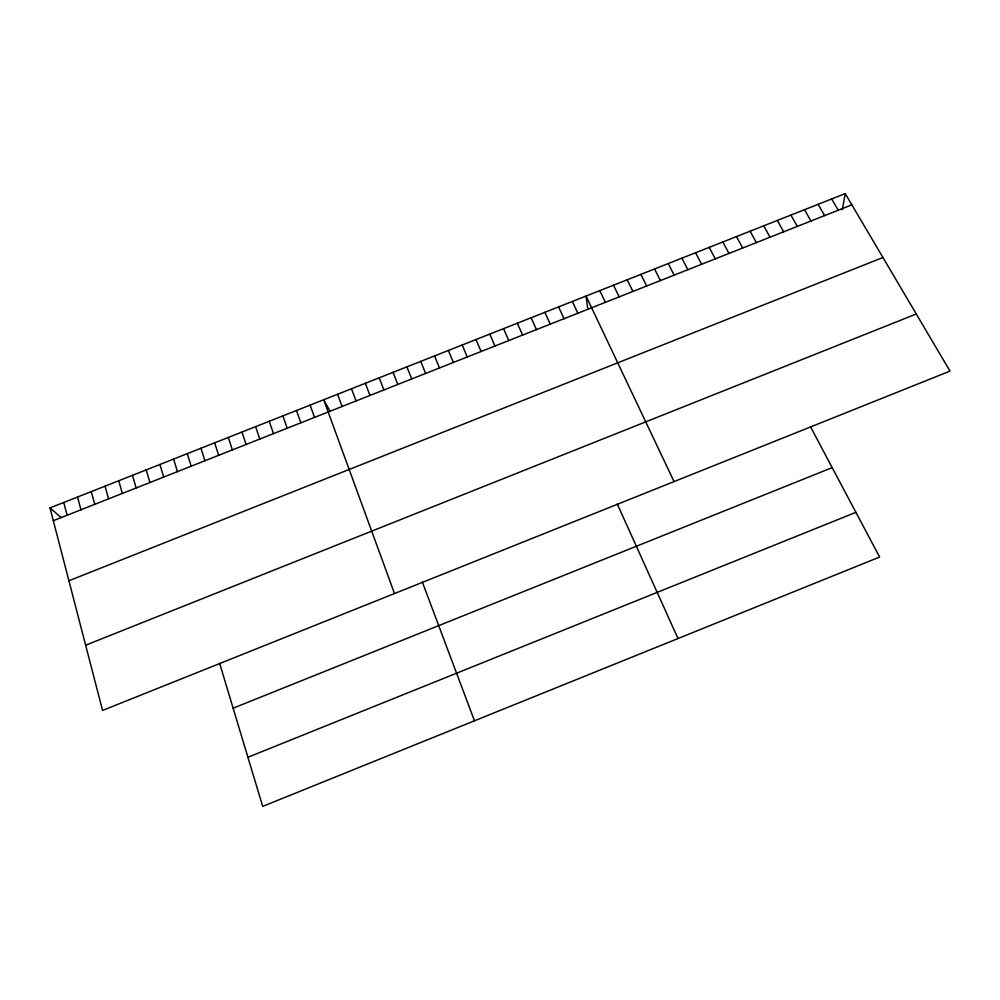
<?xml version="1.0" encoding="UTF-8"?>
<svg xmlns="http://www.w3.org/2000/svg" width="1000" height="1000" viewBox="0 0 1000 1000"><rect width="100%" height="100%" fill="white"/><g stroke="black" fill="none" stroke-linecap="round" stroke-linejoin="round"><path stroke-width="1.5" d="M842.3 209.8L845.225 193.612L50 507.925L102.575 710.438L950 371.1L845.225 193.612M247.913 757.275L855.9 512.337M233.137 708.188L832.175 467.625M85.638 645.212L916.287 313.988M68.913 580.763L882.938 257.5M53.325 520.725L851.85 204.838M50 507.925L61.125 517.562M831.663 198.975L838.238 210.225M818.088 204.338L824.613 215.613M804.513 209.7L810.975 221.012M790.925 215.075L797.337 226.412M777.325 220.45L783.675 231.812M763.725 225.825L770.025 237.213M329.913 410.988L323.7 399.738L394.487 593.538M750.113 231.2L756.35 242.625M736.488 236.588L742.675 248.025M722.85 241.975L728.988 253.45M810.462 426.688L879.625 557.05L262.7 806.388L219.613 663.275M709.212 247.362L715.288 258.863M695.562 252.763L701.587 264.288M681.912 258.163L687.875 269.713M668.238 263.562L674.15 275.138M654.562 268.962L660.413 280.575M640.888 274.375L646.675 286M627.188 279.788L632.925 291.438M613.488 285.2L619.163 296.887M599.775 290.625L605.4 302.337M674.062 481.587L586.062 296.05L587.788 308.988M572.325 301.475L577.837 313.238M558.6 306.9L564.05 318.688M544.85 312.337L550.25 324.15M617.288 504.038L678.012 638.538M531.1 317.775L536.438 329.613M517.325 323.212L522.612 335.075M503.562 328.65L508.787 340.55M489.775 334.1L494.95 346.025M475.988 339.55L481.1 351.5M462.188 345L467.238 356.987M448.375 350.462L453.375 362.475M434.562 355.925L439.5 367.962M420.737 361.388L425.613 373.45M406.9 366.863L411.725 378.95M393.062 372.325L397.825 384.45M379.2 377.8L383.913 389.95M365.35 383.288L369.988 395.45M351.475 388.762L356.062 400.962M422.35 582.1L474.462 720.8M337.587 394.25L342.125 406.475M310.1 405.112L314.525 417.4M296.488 410.5L300.85 422.8M282.875 415.875L287.175 428.212M269.237 421.262L273.488 433.625M255.6 426.65L259.8 439.05M241.962 432.05L246.088 444.462M228.3 437.45L232.375 449.888M214.638 442.85L218.663 455.312M200.963 448.25L204.925 460.75M187.288 453.663L191.188 466.188M173.6 459.075L177.438 471.625M159.9 464.487L163.688 477.062M146.188 469.9L149.925 482.512M132.475 475.325L136.15 487.95M118.75 480.75L122.362 493.413M105.025 486.175L108.575 498.862M91.275 491.6L94.775 504.325M77.525 497.038L80.962 509.787M63.762 502.475L67.15 515.25"/></g></svg>
